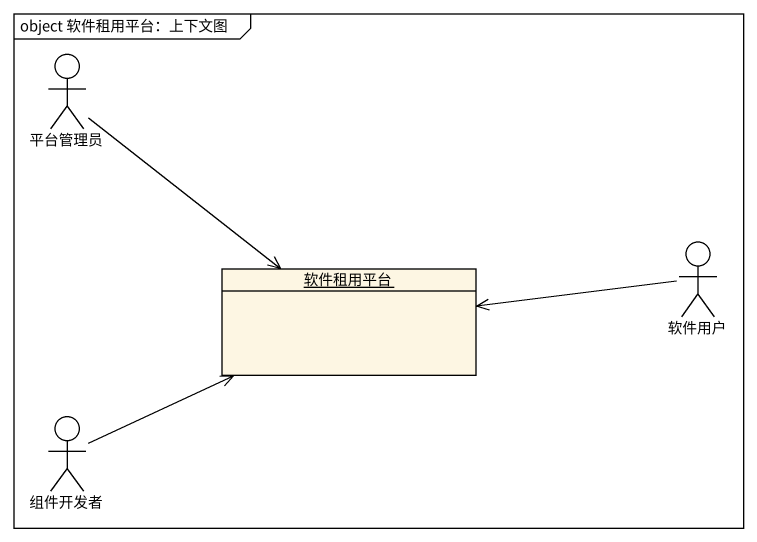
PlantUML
@startuml
mainframe object 软件租用平台：上下文图
allowmixing
hide circle
hide empty members
actor 平台管理员
object 软件租用平台
actor 软件用户
actor 组件开发者
平台管理员 --> 软件租用平台
软件用户 -left-> 软件租用平台
组件开发者 -right-> 软件租用平台
@enduml
